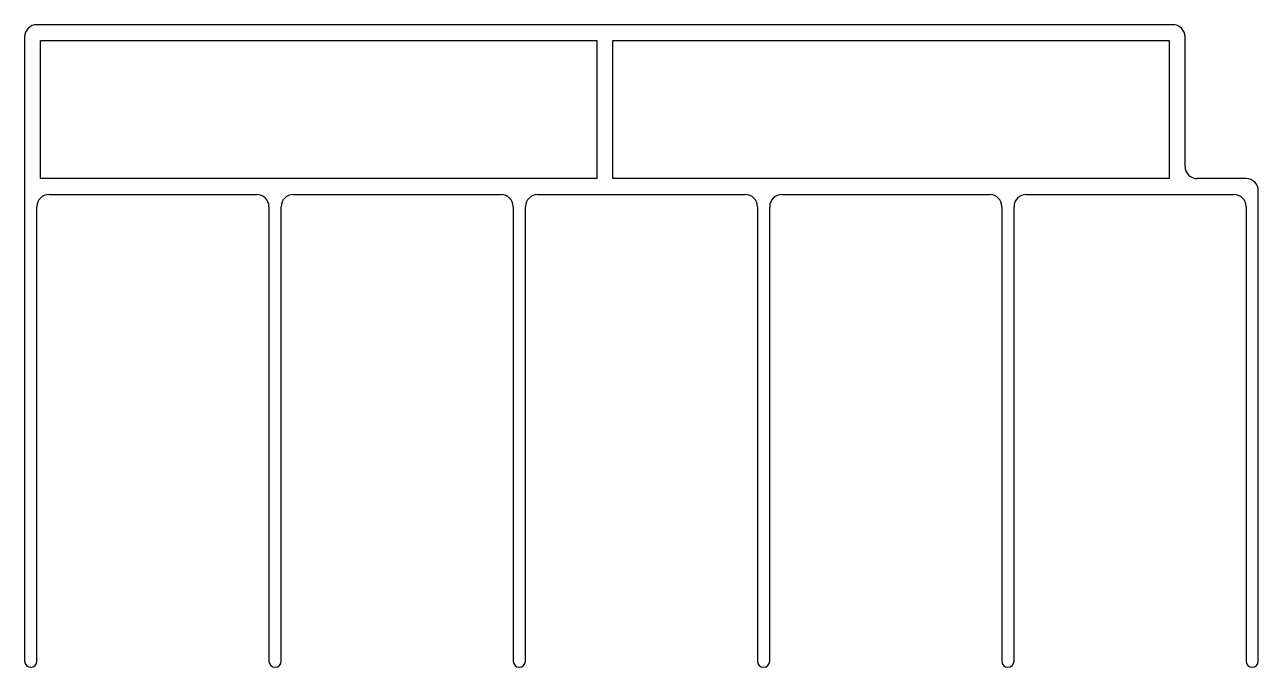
# Model space of a CAD drawing. Extents: x 629 to 730, y 410 to 462.
import ezdxf

# ---------------------------------------------------------------- set-up
doc = ezdxf.new("R2010")
doc.units = 0
doc.layers.get('0').update_dxf_attribs({"linetype": 'CONTINUOUS'})

msp = doc.modelspace()

# ---------------------------------------------------------------- linework, layer by layer
for p, q in [((723.05, 462.11), (630.05, 462.11)), ((629.05, 461.11), (629.05, 410.01)), ((630.35, 460.81), (675.9, 460.81)), ((630.35, 449.51), (630.35, 460.81)), ((675.9, 460.81), (675.9, 449.51)), ((677.2, 460.81), (722.75, 460.81)), ((677.2, 449.51), (677.2, 460.81)), ((722.75, 460.81), (722.75, 449.51)), ((724.05, 450.51), (724.05, 461.11)), ((675.9, 449.51), (630.35, 449.51)), ((722.75, 449.51), (677.2, 449.51)), ((729.05, 449.51), (725.05, 449.51)), ((730.05, 410.01), (730.05, 448.51)), ((631.05, 448.21), (648.05, 448.21)), ((651.05, 448.21), (668.05, 448.21)), ((671.05, 448.21), (688.05, 448.21)), ((691.05, 448.21), (708.05, 448.21)), ((711.05, 448.21), (728.05, 448.21)), ((630.05, 410.01), (630.05, 447.21)), ((649.05, 447.21), (649.05, 410.01)), ((650.05, 410.01), (650.05, 447.21)), ((669.05, 447.21), (669.05, 410.01)), ((670.05, 410.01), (670.05, 447.21)), ((689.05, 447.21), (689.05, 410.01)), ((690.05, 410.01), (690.05, 447.21)), ((709.05, 447.21), (709.05, 410.01)), ((710.05, 410.01), (710.05, 447.21)), ((729.05, 447.21), (729.05, 410.01))]:
    msp.add_line(p, q)
for centre, radius, start, end in [((630.05, 461.11), 1, 90, 180), ((723.05, 461.11), 1, 0, 90), ((725.05, 450.51), 1, 180, 270), ((729.05, 448.51), 1, 0, 90), ((631.05, 447.21), 1, 90, 180), ((648.05, 447.21), 1, 360, 90), ((651.05, 447.21), 1, 90, 180), ((668.05, 447.21), 1, 360, 90), ((671.05, 447.21), 1, 90, 180), ((688.05, 447.21), 1, 360, 90), ((691.05, 447.21), 1, 90, 180), ((708.05, 447.21), 1, 0, 90), ((711.05, 447.21), 1, 90, 180), ((728.05, 447.21), 1, 360, 90), ((629.55, 410.01), 0.5, 180, 0), ((649.55, 410.01), 0.5, 180, 0), ((669.55, 410.01), 0.5, 180, 0), ((689.55, 410.01), 0.5, 180, 0), ((709.55, 410.01), 0.5, 180, 0), ((729.55, 410.01), 0.5, 180, 0)]:
    msp.add_arc(centre, radius, start, end)

doc.saveas('drawing.dxf')
